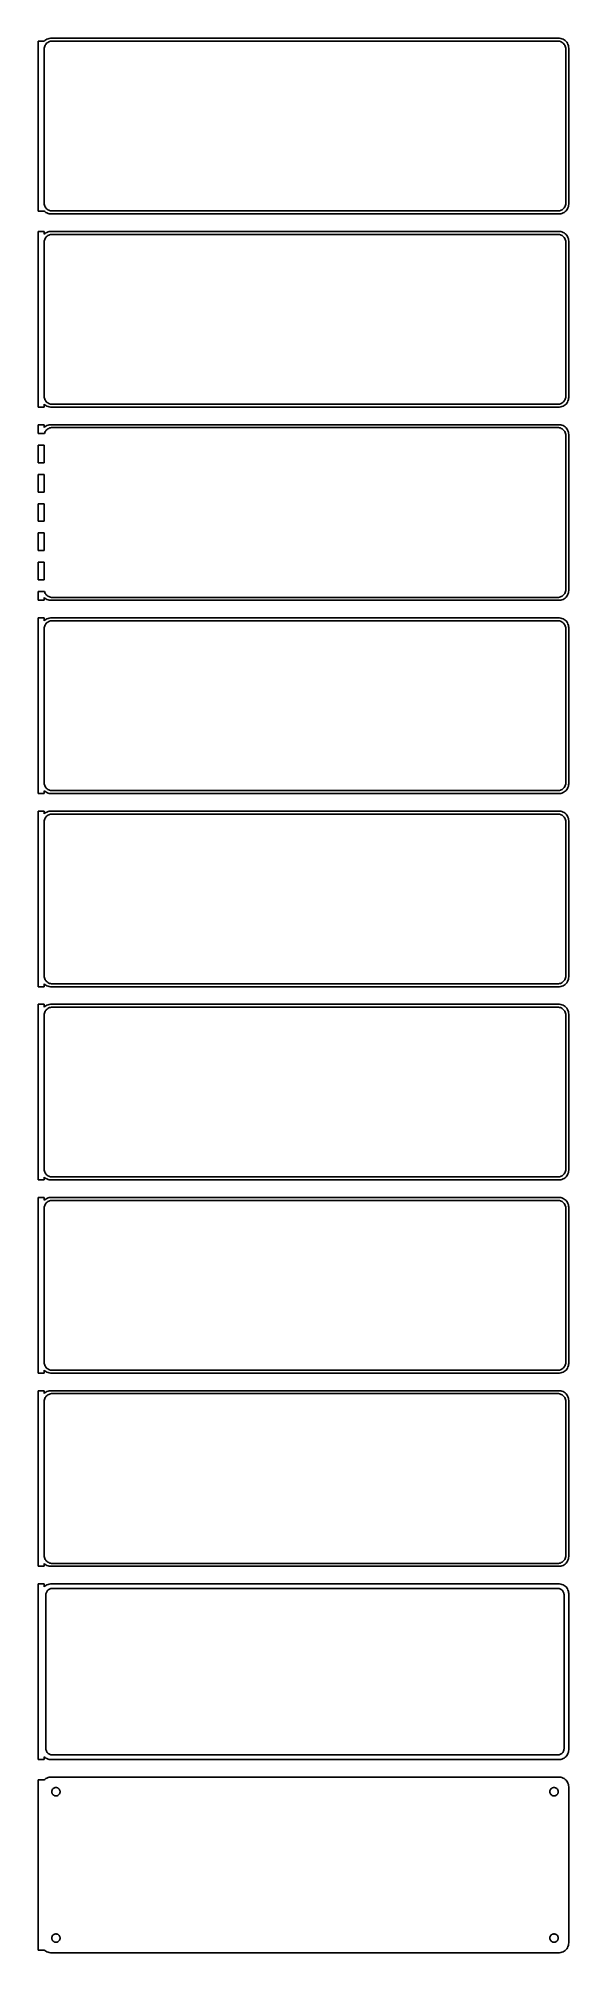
# Model space of a CAD drawing. Header units: metres. Extents: x -136 to 135, y 945 to 1926.
import ezdxf

# ---------------------------------------------------------------- set-up
doc = ezdxf.new("R2010")
doc.units = ezdxf.units.M

msp = doc.modelspace()

# ---------------------------------------------------------------- linework, layer by layer
for p, q in [((-133.5, 1924.56), (-136.5, 1924.56)), ((-136.5, 1924.56), (-136.5, 1837.44)), ((-133.187, 1924.85), (-133.5, 1924.56)), ((-132.679, 1925.22), (-133.187, 1924.85)), ((-133.005, 1922.43), (-132.736, 1922.85)), ((-132.736, 1922.85), (-132.416, 1923.24)), ((-132.129, 1925.52), (-132.679, 1925.22)), ((-132.416, 1923.24), (-132.05, 1923.58)), ((-131.545, 1925.76), (-132.129, 1925.52)), ((-132.05, 1923.58), (-131.643, 1923.88)), ((-131.643, 1923.88), (-131.203, 1924.12)), ((-130.937, 1925.91), (-131.545, 1925.76)), ((-131.203, 1924.12), (-130.736, 1924.3)), ((-130.314, 1925.99), (-130.937, 1925.91)), ((-130.736, 1924.3), (-130.25, 1924.43)), ((130.314, 1925.99), (-130.314, 1925.99)), ((-130.25, 1924.43), (-129.751, 1924.49)), ((-129.751, 1924.49), (129.751, 1924.49)), ((129.751, 1924.49), (130.25, 1924.43)), ((130.25, 1924.43), (130.736, 1924.3)), ((130.937, 1925.91), (130.314, 1925.99)), ((130.736, 1924.3), (131.203, 1924.12)), ((131.545, 1925.76), (130.937, 1925.91)), ((131.203, 1924.12), (131.643, 1923.88)), ((132.129, 1925.52), (131.545, 1925.76)), ((131.643, 1923.88), (132.05, 1923.58)), ((132.05, 1923.58), (132.416, 1923.24)), ((132.679, 1925.22), (132.129, 1925.52)), ((132.416, 1923.24), (132.736, 1922.85)), ((133.187, 1924.85), (132.679, 1925.22)), ((132.736, 1922.85), (133.005, 1922.43)), ((133.645, 1924.42), (133.187, 1924.85)), ((134.045, 1923.94), (133.645, 1924.42)), ((134.382, 1923.41), (134.045, 1923.94)), ((134.649, 1922.84), (134.382, 1923.41)), ((134.843, 1922.24), (134.649, 1922.84)), ((-133.5, 1920.5), (-133.468, 1921)), ((-133.5, 1841.5), (-133.5, 1920.5)), ((-133.468, 1921), (-133.374, 1921.49)), ((-133.374, 1921.49), (-133.219, 1921.97)), ((-133.219, 1921.97), (-133.005, 1922.43)), ((133.005, 1922.43), (133.219, 1921.97)), ((133.219, 1921.97), (133.374, 1921.49)), ((133.374, 1921.49), (133.468, 1921)), ((133.468, 1921), (133.5, 1920.5)), ((133.5, 1920.5), (133.5, 1841.5)), ((134.961, 1921.63), (134.843, 1922.24)), ((135, 1921), (134.961, 1921.63)), ((135, 1841), (135, 1921)), ((-136.5, 1837.44), (-133.5, 1837.44)), ((-133.468, 1841), (-133.5, 1841.5)), ((-133.5, 1837.44), (-133.187, 1837.15)), ((-133.374, 1840.51), (-133.468, 1841)), ((-133.219, 1840.03), (-133.374, 1840.51)), ((-133.005, 1839.57), (-133.219, 1840.03)), ((-133.187, 1837.15), (-132.679, 1836.78)), ((-132.736, 1839.15), (-133.005, 1839.57)), ((-132.416, 1838.76), (-132.736, 1839.15)), ((-132.679, 1836.78), (-132.129, 1836.48)), ((-132.05, 1838.42), (-132.416, 1838.76)), ((-132.129, 1836.48), (-131.545, 1836.24)), ((-131.643, 1838.12), (-132.05, 1838.42)), ((-131.203, 1837.88), (-131.643, 1838.12)), ((-131.545, 1836.24), (-130.937, 1836.09)), ((-130.736, 1837.7), (-131.203, 1837.88)), ((-130.937, 1836.09), (-130.314, 1836.01)), ((-130.25, 1837.57), (-130.736, 1837.7)), ((-130.314, 1836.01), (130.314, 1836.01)), ((-129.751, 1837.51), (-130.25, 1837.57)), ((129.751, 1837.51), (-129.751, 1837.51)), ((130.25, 1837.57), (129.751, 1837.51)), ((130.736, 1837.7), (130.25, 1837.57)), ((130.314, 1836.01), (130.937, 1836.09)), ((131.203, 1837.88), (130.736, 1837.7)), ((130.937, 1836.09), (131.545, 1836.24)), ((131.643, 1838.12), (131.203, 1837.88)), ((131.545, 1836.24), (132.129, 1836.48)), ((132.05, 1838.42), (131.643, 1838.12)), ((132.416, 1838.76), (132.05, 1838.42)), ((132.129, 1836.48), (132.679, 1836.78)), ((132.736, 1839.15), (132.416, 1838.76)), ((132.679, 1836.78), (133.187, 1837.15)), ((133.005, 1839.57), (132.736, 1839.15)), ((133.219, 1840.03), (133.005, 1839.57)), ((133.187, 1837.15), (133.645, 1837.58)), ((133.374, 1840.51), (133.219, 1840.03)), ((133.468, 1841), (133.374, 1840.51)), ((133.5, 1841.5), (133.468, 1841)), ((133.645, 1837.58), (134.045, 1838.06)), ((134.045, 1838.06), (134.382, 1838.59)), ((134.382, 1838.59), (134.649, 1839.16)), ((134.649, 1839.16), (134.843, 1839.76)), ((134.843, 1839.76), (134.961, 1840.37)), ((134.961, 1840.37), (135, 1841)), ((-133.5, 1826.97), (-136.5, 1826.97)), ((-136.5, 1826.97), (-136.5, 1737.03)), ((-133.5, 1825.56), (-133.5, 1826.97)), ((-133.187, 1825.85), (-133.5, 1825.56)), ((-132.679, 1826.22), (-133.187, 1825.85)), ((-132.129, 1826.52), (-132.679, 1826.22)), ((-131.545, 1826.76), (-132.129, 1826.52)), ((-132.05, 1824.58), (-131.643, 1824.88)), ((-131.643, 1824.88), (-131.203, 1825.12)), ((-130.937, 1826.91), (-131.545, 1826.76)), ((-131.203, 1825.12), (-130.736, 1825.3)), ((-130.314, 1826.99), (-130.937, 1826.91)), ((-130.736, 1825.3), (-130.25, 1825.43)), ((130.314, 1826.99), (-130.314, 1826.99)), ((-130.25, 1825.43), (-129.751, 1825.49)), ((-129.751, 1825.49), (129.751, 1825.49)), ((129.751, 1825.49), (130.25, 1825.43)), ((130.25, 1825.43), (130.736, 1825.3)), ((130.937, 1826.91), (130.314, 1826.99)), ((130.736, 1825.3), (131.203, 1825.12)), ((131.545, 1826.76), (130.937, 1826.91)), ((131.203, 1825.12), (131.643, 1824.88)), ((132.129, 1826.52), (131.545, 1826.76)), ((131.643, 1824.88), (132.05, 1824.58)), ((132.679, 1826.22), (132.129, 1826.52)), ((133.187, 1825.85), (132.679, 1826.22)), ((133.645, 1825.42), (133.187, 1825.85)), ((134.045, 1824.94), (133.645, 1825.42)), ((134.382, 1824.41), (134.045, 1824.94)), ((-133.5, 1821.5), (-133.468, 1822)), ((-133.5, 1742.5), (-133.5, 1821.5)), ((-133.468, 1822), (-133.374, 1822.49)), ((-133.374, 1822.49), (-133.219, 1822.97)), ((-133.219, 1822.97), (-133.005, 1823.43)), ((-133.005, 1823.43), (-132.736, 1823.85)), ((-132.736, 1823.85), (-132.416, 1824.24)), ((-132.416, 1824.24), (-132.05, 1824.58)), ((132.05, 1824.58), (132.416, 1824.24)), ((132.416, 1824.24), (132.736, 1823.85)), ((132.736, 1823.85), (133.005, 1823.43)), ((133.005, 1823.43), (133.219, 1822.97)), ((133.219, 1822.97), (133.374, 1822.49)), ((133.374, 1822.49), (133.468, 1822)), ((133.468, 1822), (133.5, 1821.5)), ((133.5, 1821.5), (133.5, 1742.5)), ((134.649, 1823.84), (134.382, 1824.41)), ((134.843, 1823.24), (134.649, 1823.84)), ((134.961, 1822.63), (134.843, 1823.24)), ((135, 1822), (134.961, 1822.63)), ((135, 1742), (135, 1822)), ((-136.5, 1737.03), (-133.5, 1737.03)), ((-133.468, 1742), (-133.5, 1742.5)), ((-133.5, 1737.03), (-133.5, 1738.44)), ((-133.5, 1738.44), (-133.187, 1738.15)), ((-133.374, 1741.51), (-133.468, 1742)), ((-133.219, 1741.03), (-133.374, 1741.51)), ((-133.005, 1740.57), (-133.219, 1741.03)), ((-133.187, 1738.15), (-132.679, 1737.78)), ((-132.736, 1740.15), (-133.005, 1740.57)), ((-132.416, 1739.76), (-132.736, 1740.15)), ((-132.679, 1737.78), (-132.129, 1737.48)), ((-132.05, 1739.42), (-132.416, 1739.76)), ((-132.129, 1737.48), (-131.545, 1737.24)), ((-131.643, 1739.12), (-132.05, 1739.42)), ((-131.203, 1738.88), (-131.643, 1739.12)), ((-131.545, 1737.24), (-130.937, 1737.09)), ((-130.736, 1738.7), (-131.203, 1738.88)), ((-130.937, 1737.09), (-130.314, 1737.01)), ((-130.25, 1738.57), (-130.736, 1738.7)), ((-130.314, 1737.01), (130.314, 1737.01)), ((-129.751, 1738.51), (-130.25, 1738.57)), ((129.751, 1738.51), (-129.751, 1738.51)), ((130.25, 1738.57), (129.751, 1738.51)), ((130.736, 1738.7), (130.25, 1738.57)), ((130.314, 1737.01), (130.937, 1737.09)), ((131.203, 1738.88), (130.736, 1738.7)), ((130.937, 1737.09), (131.545, 1737.24)), ((131.643, 1739.12), (131.203, 1738.88)), ((131.545, 1737.24), (132.129, 1737.48)), ((132.05, 1739.42), (131.643, 1739.12)), ((132.416, 1739.76), (132.05, 1739.42)), ((132.129, 1737.48), (132.679, 1737.78)), ((132.736, 1740.15), (132.416, 1739.76)), ((132.679, 1737.78), (133.187, 1738.15)), ((133.005, 1740.57), (132.736, 1740.15)), ((133.219, 1741.03), (133.005, 1740.57)), ((133.187, 1738.15), (133.645, 1738.58)), ((133.374, 1741.51), (133.219, 1741.03)), ((133.468, 1742), (133.374, 1741.51)), ((133.5, 1742.5), (133.468, 1742)), ((133.645, 1738.58), (134.045, 1739.06)), ((134.045, 1739.06), (134.382, 1739.59)), ((134.382, 1739.59), (134.649, 1740.16)), ((134.649, 1740.16), (134.843, 1740.76)), ((134.843, 1740.76), (134.961, 1741.37)), ((134.961, 1741.37), (135, 1742)), ((-133.5, 1727.99), (-136.5, 1727.99)), ((-136.5, 1727.99), (-136.5, 1723.49)), ((-133.5, 1726.56), (-133.5, 1727.99)), ((-133.187, 1726.85), (-133.5, 1726.56)), ((-132.679, 1727.22), (-133.187, 1726.85)), ((-132.129, 1727.52), (-132.679, 1727.22)), ((-131.545, 1727.76), (-132.129, 1727.52)), ((-130.937, 1727.91), (-131.545, 1727.76)), ((-130.314, 1727.99), (-130.937, 1727.91)), ((130.314, 1727.99), (-130.314, 1727.99)), ((130.937, 1727.91), (130.314, 1727.99)), ((131.545, 1727.76), (130.937, 1727.91)), ((132.129, 1727.52), (131.545, 1727.76)), ((132.679, 1727.22), (132.129, 1727.52)), ((133.187, 1726.85), (132.679, 1727.22)), ((133.645, 1726.42), (133.187, 1726.85)), ((-136.5, 1723.49), (-133.374, 1723.49)), ((-133.5, 1717.51), (-136.5, 1717.51)), ((-136.5, 1717.51), (-136.5, 1708.49)), ((-133.5, 1708.49), (-133.5, 1717.51)), ((-133.374, 1723.49), (-133.219, 1723.97)), ((-133.374, 1723.49), (-133.374, 1723.49)), ((-133.219, 1723.97), (-133.005, 1724.43)), ((-133.005, 1724.43), (-132.736, 1724.85)), ((-132.736, 1724.85), (-132.416, 1725.24)), ((-132.416, 1725.24), (-132.05, 1725.58)), ((-132.05, 1725.58), (-131.643, 1725.88)), ((-131.643, 1725.88), (-131.203, 1726.12)), ((-131.203, 1726.12), (-130.736, 1726.3)), ((-130.736, 1726.3), (-130.25, 1726.43)), ((-130.25, 1726.43), (-129.751, 1726.49)), ((-129.751, 1726.49), (129.751, 1726.49)), ((129.751, 1726.49), (130.25, 1726.43)), ((130.25, 1726.43), (130.736, 1726.3)), ((130.736, 1726.3), (131.203, 1726.12)), ((131.203, 1726.12), (131.643, 1725.88)), ((131.643, 1725.88), (132.05, 1725.58)), ((132.05, 1725.58), (132.416, 1725.24)), ((132.416, 1725.24), (132.736, 1724.85)), ((132.736, 1724.85), (133.005, 1724.43)), ((133.005, 1724.43), (133.219, 1723.97)), ((133.219, 1723.97), (133.374, 1723.49)), ((133.374, 1723.49), (133.468, 1723)), ((133.468, 1723), (133.5, 1722.5)), ((133.5, 1722.5), (133.5, 1643.5)), ((134.045, 1725.94), (133.645, 1726.42)), ((134.382, 1725.41), (134.045, 1725.94)), ((134.649, 1724.84), (134.382, 1725.41)), ((134.843, 1724.24), (134.649, 1724.84)), ((134.961, 1723.63), (134.843, 1724.24)), ((135, 1723), (134.961, 1723.63)), ((135, 1643), (135, 1723)), ((-136.5, 1708.49), (-133.5, 1708.49)), ((-133.5, 1702.51), (-136.5, 1702.51)), ((-136.5, 1702.51), (-136.5, 1693.49)), ((-133.5, 1693.49), (-133.5, 1702.51)), ((-136.5, 1693.49), (-133.5, 1693.49)), ((-133.5, 1687.51), (-136.5, 1687.51)), ((-136.5, 1687.51), (-136.5, 1678.49)), ((-133.5, 1678.49), (-133.5, 1687.51)), ((-136.5, 1678.49), (-133.5, 1678.49)), ((-133.5, 1672.51), (-136.5, 1672.51)), ((-136.5, 1672.51), (-136.5, 1663.49)), ((-133.5, 1663.49), (-133.5, 1672.51)), ((-136.5, 1663.49), (-133.5, 1663.49)), ((-133.5, 1657.51), (-136.5, 1657.51)), ((-136.5, 1657.51), (-136.5, 1648.49)), ((-136.5, 1648.49), (-133.5, 1648.49)), ((-133.5, 1648.49), (-133.5, 1657.51)), ((-133.374, 1642.51), (-136.5, 1642.51)), ((-136.5, 1642.51), (-136.5, 1638.01)), ((-133.5, 1639.44), (-133.187, 1639.15)), ((-133.5, 1638.01), (-133.5, 1639.44)), ((-133.219, 1642.03), (-133.374, 1642.51)), ((-133.374, 1642.51), (-133.374, 1642.51)), ((-133.005, 1641.57), (-133.219, 1642.03)), ((-133.187, 1639.15), (-132.679, 1638.78)), ((-132.736, 1641.15), (-133.005, 1641.57)), ((-132.416, 1640.76), (-132.736, 1641.15)), ((-132.679, 1638.78), (-132.129, 1638.48)), ((-132.05, 1640.42), (-132.416, 1640.76)), ((-132.129, 1638.48), (-131.545, 1638.24)), ((-131.643, 1640.12), (-132.05, 1640.42)), ((-131.203, 1639.88), (-131.643, 1640.12)), ((-131.545, 1638.24), (-130.937, 1638.09)), ((-130.736, 1639.7), (-131.203, 1639.88)), ((-130.25, 1639.57), (-130.736, 1639.7)), ((-129.751, 1639.51), (-130.25, 1639.57)), ((129.751, 1639.51), (-129.751, 1639.51)), ((130.25, 1639.57), (129.751, 1639.51)), ((130.736, 1639.7), (130.25, 1639.57)), ((131.203, 1639.88), (130.736, 1639.7)), ((130.937, 1638.09), (131.545, 1638.24)), ((131.643, 1640.12), (131.203, 1639.88)), ((131.545, 1638.24), (132.129, 1638.48)), ((132.05, 1640.42), (131.643, 1640.12)), ((132.416, 1640.76), (132.05, 1640.42)), ((132.129, 1638.48), (132.679, 1638.78)), ((132.736, 1641.15), (132.416, 1640.76)), ((132.679, 1638.78), (133.187, 1639.15)), ((133.005, 1641.57), (132.736, 1641.15)), ((133.219, 1642.03), (133.005, 1641.57)), ((133.187, 1639.15), (133.645, 1639.58)), ((133.374, 1642.51), (133.219, 1642.03)), ((133.468, 1643), (133.374, 1642.51)), ((133.5, 1643.5), (133.468, 1643)), ((133.645, 1639.58), (134.045, 1640.06)), ((134.045, 1640.06), (134.382, 1640.59)), ((134.382, 1640.59), (134.649, 1641.16)), ((134.649, 1641.16), (134.843, 1641.76)), ((134.843, 1641.76), (134.961, 1642.37)), ((134.961, 1642.37), (135, 1643)), ((-136.5, 1638.01), (-133.5, 1638.01)), ((-133.5, 1628.99), (-136.5, 1628.99)), ((-136.5, 1628.99), (-136.5, 1539.01)), ((-133.5, 1627.56), (-133.5, 1628.99)), ((-132.129, 1628.52), (-132.679, 1628.22)), ((-131.545, 1628.76), (-132.129, 1628.52)), ((-130.937, 1628.91), (-131.545, 1628.76)), ((-130.937, 1638.09), (-130.314, 1638.01)), ((-130.314, 1628.99), (-130.937, 1628.91)), ((-130.314, 1638.01), (130.314, 1638.01)), ((130.314, 1628.99), (-130.314, 1628.99)), ((130.314, 1638.01), (130.937, 1638.09)), ((130.937, 1628.91), (130.314, 1628.99)), ((131.545, 1628.76), (130.937, 1628.91)), ((132.129, 1628.52), (131.545, 1628.76)), ((132.679, 1628.22), (132.129, 1628.52)), ((-133.187, 1627.85), (-133.5, 1627.56)), ((-133.5, 1623.5), (-133.468, 1624)), ((-133.5, 1544.5), (-133.5, 1623.5)), ((-133.468, 1624), (-133.374, 1624.49)), ((-133.374, 1624.49), (-133.219, 1624.97)), ((-133.219, 1624.97), (-133.005, 1625.43)), ((-132.679, 1628.22), (-133.187, 1627.85)), ((-133.005, 1625.43), (-132.736, 1625.85)), ((-132.736, 1625.85), (-132.416, 1626.24)), ((-132.416, 1626.24), (-132.05, 1626.58)), ((-132.05, 1626.58), (-131.643, 1626.88)), ((-131.643, 1626.88), (-131.203, 1627.12)), ((-131.203, 1627.12), (-130.736, 1627.3)), ((-130.736, 1627.3), (-130.25, 1627.43)), ((-130.25, 1627.43), (-129.751, 1627.49)), ((-129.751, 1627.49), (129.751, 1627.49)), ((129.751, 1627.49), (130.25, 1627.43)), ((130.25, 1627.43), (130.736, 1627.3)), ((130.736, 1627.3), (131.203, 1627.12)), ((131.203, 1627.12), (131.643, 1626.88)), ((131.643, 1626.88), (132.05, 1626.58)), ((132.05, 1626.58), (132.416, 1626.24)), ((132.416, 1626.24), (132.736, 1625.85)), ((133.187, 1627.85), (132.679, 1628.22)), ((132.736, 1625.85), (133.005, 1625.43)), ((133.005, 1625.43), (133.219, 1624.97)), ((133.645, 1627.42), (133.187, 1627.85)), ((133.219, 1624.97), (133.374, 1624.49)), ((133.374, 1624.49), (133.468, 1624)), ((133.468, 1624), (133.5, 1623.5)), ((133.5, 1623.5), (133.5, 1544.5)), ((134.045, 1626.94), (133.645, 1627.42)), ((134.382, 1626.41), (134.045, 1626.94)), ((134.649, 1625.84), (134.382, 1626.41)), ((134.843, 1625.24), (134.649, 1625.84)), ((134.961, 1624.63), (134.843, 1625.24)), ((135, 1624), (134.961, 1624.63)), ((135, 1544), (135, 1624)), ((-133.468, 1544), (-133.5, 1544.5)), ((-133.5, 1540.44), (-133.187, 1540.15)), ((-133.5, 1539.01), (-133.5, 1540.44)), ((-133.374, 1543.51), (-133.468, 1544)), ((-133.219, 1543.03), (-133.374, 1543.51)), ((-133.005, 1542.57), (-133.219, 1543.03)), ((-133.187, 1540.15), (-132.679, 1539.78)), ((-132.736, 1542.15), (-133.005, 1542.57)), ((-132.416, 1541.76), (-132.736, 1542.15)), ((-132.05, 1541.42), (-132.416, 1541.76)), ((-131.643, 1541.12), (-132.05, 1541.42)), ((-131.203, 1540.88), (-131.643, 1541.12)), ((-130.736, 1540.7), (-131.203, 1540.88)), ((-130.25, 1540.57), (-130.736, 1540.7)), ((-129.751, 1540.51), (-130.25, 1540.57)), ((129.751, 1540.51), (-129.751, 1540.51)), ((130.25, 1540.57), (129.751, 1540.51)), ((130.736, 1540.7), (130.25, 1540.57)), ((131.203, 1540.88), (130.736, 1540.7)), ((131.643, 1541.12), (131.203, 1540.88)), ((132.05, 1541.42), (131.643, 1541.12)), ((132.416, 1541.76), (132.05, 1541.42)), ((132.736, 1542.15), (132.416, 1541.76)), ((132.679, 1539.78), (133.187, 1540.15)), ((133.005, 1542.57), (132.736, 1542.15)), ((133.219, 1543.03), (133.005, 1542.57)), ((133.187, 1540.15), (133.645, 1540.58)), ((133.374, 1543.51), (133.219, 1543.03)), ((133.468, 1544), (133.374, 1543.51)), ((133.5, 1544.5), (133.468, 1544)), ((133.645, 1540.58), (134.045, 1541.06)), ((134.045, 1541.06), (134.382, 1541.59)), ((134.382, 1541.59), (134.649, 1542.16)), ((134.649, 1542.16), (134.843, 1542.76)), ((134.843, 1542.76), (134.961, 1543.37)), ((134.961, 1543.37), (135, 1544)), ((-136.5, 1539.01), (-133.5, 1539.01)), ((-132.679, 1539.78), (-132.129, 1539.48)), ((-132.129, 1539.48), (-131.545, 1539.24)), ((-131.545, 1539.24), (-130.937, 1539.09)), ((-130.937, 1539.09), (-130.314, 1539.01)), ((-130.314, 1539.01), (130.314, 1539.01)), ((130.314, 1539.01), (130.937, 1539.09)), ((130.937, 1539.09), (131.545, 1539.24)), ((131.545, 1539.24), (132.129, 1539.48)), ((132.129, 1539.48), (132.679, 1539.78)), ((-133.5, 1529.99), (-136.5, 1529.99)), ((-136.5, 1529.99), (-136.5, 1440.01)), ((-133.5, 1528.56), (-133.5, 1529.99)), ((-133.187, 1528.85), (-133.5, 1528.56)), ((-133.5, 1524.5), (-133.468, 1525)), ((-133.5, 1445.5), (-133.5, 1524.5)), ((-133.468, 1525), (-133.374, 1525.49)), ((-133.374, 1525.49), (-133.219, 1525.97)), ((-133.219, 1525.97), (-133.005, 1526.43)), ((-132.679, 1529.22), (-133.187, 1528.85)), ((-133.005, 1526.43), (-132.736, 1526.85)), ((-132.736, 1526.85), (-132.416, 1527.24)), ((-132.129, 1529.52), (-132.679, 1529.22)), ((-132.416, 1527.24), (-132.05, 1527.58)), ((-131.545, 1529.76), (-132.129, 1529.52)), ((-132.05, 1527.58), (-131.643, 1527.88)), ((-131.643, 1527.88), (-131.203, 1528.12)), ((-130.937, 1529.91), (-131.545, 1529.76)), ((-131.203, 1528.12), (-130.736, 1528.3)), ((-130.314, 1529.99), (-130.937, 1529.91)), ((-130.736, 1528.3), (-130.25, 1528.43)), ((130.314, 1529.99), (-130.314, 1529.99)), ((-130.25, 1528.43), (-129.751, 1528.49)), ((-129.751, 1528.49), (129.751, 1528.49)), ((129.751, 1528.49), (130.25, 1528.43)), ((130.25, 1528.43), (130.736, 1528.3)), ((130.937, 1529.91), (130.314, 1529.99)), ((130.736, 1528.3), (131.203, 1528.12)), ((131.545, 1529.76), (130.937, 1529.91)), ((131.203, 1528.12), (131.643, 1527.88)), ((132.129, 1529.52), (131.545, 1529.76)), ((131.643, 1527.88), (132.05, 1527.58)), ((132.05, 1527.58), (132.416, 1527.24)), ((132.679, 1529.22), (132.129, 1529.52)), ((132.416, 1527.24), (132.736, 1526.85)), ((133.187, 1528.85), (132.679, 1529.22)), ((132.736, 1526.85), (133.005, 1526.43)), ((133.005, 1526.43), (133.219, 1525.97)), ((133.645, 1528.42), (133.187, 1528.85)), ((133.219, 1525.97), (133.374, 1525.49)), ((133.374, 1525.49), (133.468, 1525)), ((133.468, 1525), (133.5, 1524.5)), ((133.5, 1524.5), (133.5, 1445.5)), ((134.045, 1527.94), (133.645, 1528.42)), ((134.382, 1527.41), (134.045, 1527.94)), ((134.649, 1526.84), (134.382, 1527.41)), ((134.843, 1526.24), (134.649, 1526.84)), ((134.961, 1525.63), (134.843, 1526.24)), ((135, 1525), (134.961, 1525.63)), ((135, 1445), (135, 1525)), ((-133.468, 1445), (-133.5, 1445.5)), ((-133.374, 1444.51), (-133.468, 1445)), ((-133.219, 1444.03), (-133.374, 1444.51)), ((-133.005, 1443.57), (-133.219, 1444.03)), ((-132.736, 1443.15), (-133.005, 1443.57)), ((-132.416, 1442.76), (-132.736, 1443.15)), ((-132.05, 1442.42), (-132.416, 1442.76)), ((-131.643, 1442.12), (-132.05, 1442.42)), ((-131.203, 1441.88), (-131.643, 1442.12)), ((131.643, 1442.12), (131.203, 1441.88)), ((132.05, 1442.42), (131.643, 1442.12)), ((132.416, 1442.76), (132.05, 1442.42)), ((132.736, 1443.15), (132.416, 1442.76)), ((133.005, 1443.57), (132.736, 1443.15)), ((133.219, 1444.03), (133.005, 1443.57)), ((133.374, 1444.51), (133.219, 1444.03)), ((133.468, 1445), (133.374, 1444.51)), ((133.5, 1445.5), (133.468, 1445)), ((133.645, 1441.58), (134.045, 1442.06)), ((134.045, 1442.06), (134.382, 1442.59)), ((134.382, 1442.59), (134.649, 1443.16)), ((134.649, 1443.16), (134.843, 1443.76)), ((134.843, 1443.76), (134.961, 1444.37)), ((134.961, 1444.37), (135, 1445)), ((-136.5, 1440.01), (-133.5, 1440.01)), ((-133.5, 1441.44), (-133.187, 1441.15)), ((-133.5, 1440.01), (-133.5, 1441.44)), ((-133.187, 1441.15), (-132.679, 1440.78)), ((-132.679, 1440.78), (-132.129, 1440.48)), ((-132.129, 1440.48), (-131.545, 1440.24)), ((-131.545, 1440.24), (-130.937, 1440.09)), ((-130.736, 1441.7), (-131.203, 1441.88)), ((-130.937, 1440.09), (-130.314, 1440.01)), ((-130.25, 1441.57), (-130.736, 1441.7)), ((-130.314, 1440.01), (130.314, 1440.01)), ((-129.751, 1441.51), (-130.25, 1441.57)), ((129.751, 1441.51), (-129.751, 1441.51)), ((130.25, 1441.57), (129.751, 1441.51)), ((130.736, 1441.7), (130.25, 1441.57)), ((130.314, 1440.01), (130.937, 1440.09)), ((131.203, 1441.88), (130.736, 1441.7)), ((130.937, 1440.09), (131.545, 1440.24)), ((131.545, 1440.24), (132.129, 1440.48)), ((132.129, 1440.48), (132.679, 1440.78)), ((132.679, 1440.78), (133.187, 1441.15)), ((133.187, 1441.15), (133.645, 1441.58)), ((-133.5, 1430.99), (-136.5, 1430.99)), ((-136.5, 1430.99), (-136.5, 1341.01)), ((-133.5, 1429.56), (-133.5, 1430.99)), ((-133.187, 1429.85), (-133.5, 1429.56)), ((-133.5, 1425.5), (-133.468, 1426)), ((-133.5, 1346.5), (-133.5, 1425.5)), ((-133.468, 1426), (-133.374, 1426.49)), ((-133.374, 1426.49), (-133.219, 1426.97)), ((-133.219, 1426.97), (-133.005, 1427.43)), ((-132.679, 1430.22), (-133.187, 1429.85)), ((-133.005, 1427.43), (-132.736, 1427.85)), ((-132.736, 1427.85), (-132.416, 1428.24)), ((-132.129, 1430.52), (-132.679, 1430.22)), ((-132.416, 1428.24), (-132.05, 1428.58)), ((-131.545, 1430.76), (-132.129, 1430.52)), ((-132.05, 1428.58), (-131.643, 1428.88)), ((-131.643, 1428.88), (-131.203, 1429.12)), ((-130.937, 1430.91), (-131.545, 1430.76)), ((-131.203, 1429.12), (-130.736, 1429.3)), ((-130.314, 1430.99), (-130.937, 1430.91)), ((-130.736, 1429.3), (-130.25, 1429.43)), ((130.314, 1430.99), (-130.314, 1430.99)), ((-130.25, 1429.43), (-129.751, 1429.49)), ((-129.751, 1429.49), (129.751, 1429.49)), ((129.751, 1429.49), (130.25, 1429.43)), ((130.25, 1429.43), (130.736, 1429.3)), ((130.937, 1430.91), (130.314, 1430.99)), ((130.736, 1429.3), (131.203, 1429.12)), ((131.545, 1430.76), (130.937, 1430.91)), ((131.203, 1429.12), (131.643, 1428.88)), ((132.129, 1430.52), (131.545, 1430.76)), ((131.643, 1428.88), (132.05, 1428.58)), ((132.05, 1428.58), (132.416, 1428.24)), ((132.679, 1430.22), (132.129, 1430.52)), ((132.416, 1428.24), (132.736, 1427.85)), ((133.187, 1429.85), (132.679, 1430.22)), ((132.736, 1427.85), (133.005, 1427.43)), ((133.005, 1427.43), (133.219, 1426.97)), ((133.645, 1429.42), (133.187, 1429.85)), ((133.219, 1426.97), (133.374, 1426.49)), ((133.374, 1426.49), (133.468, 1426)), ((133.468, 1426), (133.5, 1425.5)), ((133.5, 1425.5), (133.5, 1346.5)), ((134.045, 1428.94), (133.645, 1429.42)), ((134.382, 1428.41), (134.045, 1428.94)), ((134.649, 1427.84), (134.382, 1428.41)), ((134.843, 1427.24), (134.649, 1427.84)), ((134.961, 1426.63), (134.843, 1427.24)), ((135, 1426), (134.961, 1426.63)), ((135, 1346), (135, 1426)), ((-133.468, 1346), (-133.5, 1346.5)), ((-133.374, 1345.51), (-133.468, 1346)), ((-133.219, 1345.03), (-133.374, 1345.51)), ((-133.005, 1344.57), (-133.219, 1345.03)), ((-132.736, 1344.15), (-133.005, 1344.57)), ((-132.416, 1343.76), (-132.736, 1344.15)), ((132.736, 1344.15), (132.416, 1343.76)), ((133.005, 1344.57), (132.736, 1344.15)), ((133.219, 1345.03), (133.005, 1344.57)), ((133.374, 1345.51), (133.219, 1345.03)), ((133.468, 1346), (133.374, 1345.51)), ((133.5, 1346.5), (133.468, 1346)), ((134.382, 1343.59), (134.649, 1344.16)), ((134.649, 1344.16), (134.843, 1344.76)), ((134.843, 1344.76), (134.961, 1345.37)), ((134.961, 1345.37), (135, 1346)), ((-136.5, 1341.01), (-133.5, 1341.01)), ((-133.5, 1342.44), (-133.187, 1342.15)), ((-133.5, 1341.01), (-133.5, 1342.44)), ((-133.187, 1342.15), (-132.679, 1341.78)), ((-132.679, 1341.78), (-132.129, 1341.48)), ((-132.05, 1343.42), (-132.416, 1343.76)), ((-132.129, 1341.48), (-131.545, 1341.24)), ((-131.643, 1343.12), (-132.05, 1343.42)), ((-131.203, 1342.88), (-131.643, 1343.12)), ((-131.545, 1341.24), (-130.937, 1341.09)), ((-130.736, 1342.7), (-131.203, 1342.88)), ((-130.937, 1341.09), (-130.314, 1341.01)), ((-130.25, 1342.57), (-130.736, 1342.7)), ((-130.314, 1341.01), (130.314, 1341.01)), ((-129.751, 1342.51), (-130.25, 1342.57)), ((129.751, 1342.51), (-129.751, 1342.51)), ((130.25, 1342.57), (129.751, 1342.51)), ((130.736, 1342.7), (130.25, 1342.57)), ((130.314, 1341.01), (130.937, 1341.09)), ((131.203, 1342.88), (130.736, 1342.7)), ((130.937, 1341.09), (131.545, 1341.24)), ((131.643, 1343.12), (131.203, 1342.88)), ((131.545, 1341.24), (132.129, 1341.48)), ((132.05, 1343.42), (131.643, 1343.12)), ((132.416, 1343.76), (132.05, 1343.42)), ((132.129, 1341.48), (132.679, 1341.78)), ((132.679, 1341.78), (133.187, 1342.15)), ((133.187, 1342.15), (133.645, 1342.58)), ((133.645, 1342.58), (134.045, 1343.06)), ((134.045, 1343.06), (134.382, 1343.59)), ((-133.5, 1331.99), (-136.5, 1331.99)), ((-136.5, 1331.99), (-136.5, 1242.01)), ((-133.5, 1330.56), (-133.5, 1331.99)), ((-133.187, 1330.85), (-133.5, 1330.56)), ((-133.5, 1326.5), (-133.468, 1327)), ((-133.5, 1247.5), (-133.5, 1326.5)), ((-133.468, 1327), (-133.374, 1327.49)), ((-133.374, 1327.49), (-133.219, 1327.97)), ((-133.219, 1327.97), (-133.005, 1328.43)), ((-132.679, 1331.22), (-133.187, 1330.85)), ((-133.005, 1328.43), (-132.736, 1328.85)), ((-132.736, 1328.85), (-132.416, 1329.24)), ((-132.129, 1331.52), (-132.679, 1331.22)), ((-132.416, 1329.24), (-132.05, 1329.58)), ((-131.545, 1331.76), (-132.129, 1331.52)), ((-132.05, 1329.58), (-131.643, 1329.88)), ((-131.643, 1329.88), (-131.203, 1330.12)), ((-130.937, 1331.91), (-131.545, 1331.76)), ((-131.203, 1330.12), (-130.736, 1330.3)), ((-130.314, 1331.99), (-130.937, 1331.91)), ((-130.736, 1330.3), (-130.25, 1330.43)), ((130.314, 1331.99), (-130.314, 1331.99)), ((-130.25, 1330.43), (-129.751, 1330.49)), ((-129.751, 1330.49), (129.751, 1330.49)), ((129.751, 1330.49), (130.25, 1330.43)), ((130.25, 1330.43), (130.736, 1330.3)), ((130.937, 1331.91), (130.314, 1331.99)), ((130.736, 1330.3), (131.203, 1330.12)), ((131.545, 1331.76), (130.937, 1331.91)), ((131.203, 1330.12), (131.643, 1329.88)), ((132.129, 1331.52), (131.545, 1331.76)), ((131.643, 1329.88), (132.05, 1329.58)), ((132.05, 1329.58), (132.416, 1329.24)), ((132.679, 1331.22), (132.129, 1331.52)), ((132.416, 1329.24), (132.736, 1328.85)), ((133.187, 1330.85), (132.679, 1331.22)), ((132.736, 1328.85), (133.005, 1328.43)), ((133.005, 1328.43), (133.219, 1327.97)), ((133.645, 1330.42), (133.187, 1330.85)), ((133.219, 1327.97), (133.374, 1327.49)), ((133.374, 1327.49), (133.468, 1327)), ((133.468, 1327), (133.5, 1326.5)), ((133.5, 1326.5), (133.5, 1247.5)), ((134.045, 1329.94), (133.645, 1330.42)), ((134.382, 1329.41), (134.045, 1329.94)), ((134.649, 1328.84), (134.382, 1329.41)), ((134.843, 1328.24), (134.649, 1328.84)), ((134.961, 1327.63), (134.843, 1328.24)), ((135, 1327), (134.961, 1327.63)), ((135, 1247), (135, 1327)), ((-133.468, 1247), (-133.5, 1247.5)), ((-133.374, 1246.51), (-133.468, 1247)), ((-133.219, 1246.03), (-133.374, 1246.51)), ((-133.005, 1245.57), (-133.219, 1246.03)), ((133.219, 1246.03), (133.005, 1245.57)), ((133.374, 1246.51), (133.219, 1246.03)), ((133.468, 1247), (133.374, 1246.51)), ((133.5, 1247.5), (133.468, 1247)), ((134.843, 1245.76), (134.961, 1246.37)), ((134.961, 1246.37), (135, 1247)), ((-136.5, 1242.01), (-133.5, 1242.01)), ((-133.5, 1243.44), (-133.187, 1243.15)), ((-133.5, 1242.01), (-133.5, 1243.44)), ((-133.187, 1243.15), (-132.679, 1242.78)), ((-132.736, 1245.15), (-133.005, 1245.57)), ((-132.416, 1244.76), (-132.736, 1245.15)), ((-132.679, 1242.78), (-132.129, 1242.48)), ((-132.05, 1244.42), (-132.416, 1244.76)), ((-132.129, 1242.48), (-131.545, 1242.24)), ((-131.643, 1244.12), (-132.05, 1244.42)), ((-131.203, 1243.88), (-131.643, 1244.12)), ((-131.545, 1242.24), (-130.937, 1242.09)), ((-130.736, 1243.7), (-131.203, 1243.88)), ((-130.937, 1242.09), (-130.314, 1242.01)), ((-130.25, 1243.57), (-130.736, 1243.7)), ((-130.314, 1242.01), (130.314, 1242.01)), ((-129.751, 1243.51), (-130.25, 1243.57)), ((129.751, 1243.51), (-129.751, 1243.51)), ((130.25, 1243.57), (129.751, 1243.51)), ((130.736, 1243.7), (130.25, 1243.57)), ((130.314, 1242.01), (130.937, 1242.09)), ((131.203, 1243.88), (130.736, 1243.7)), ((130.937, 1242.09), (131.545, 1242.24)), ((131.643, 1244.12), (131.203, 1243.88)), ((131.545, 1242.24), (132.129, 1242.48)), ((132.05, 1244.42), (131.643, 1244.12)), ((132.416, 1244.76), (132.05, 1244.42)), ((132.129, 1242.48), (132.679, 1242.78)), ((132.736, 1245.15), (132.416, 1244.76)), ((132.679, 1242.78), (133.187, 1243.15)), ((133.005, 1245.57), (132.736, 1245.15)), ((133.187, 1243.15), (133.645, 1243.58)), ((133.645, 1243.58), (134.045, 1244.06)), ((134.045, 1244.06), (134.382, 1244.59)), ((134.382, 1244.59), (134.649, 1245.16)), ((134.649, 1245.16), (134.843, 1245.76)), ((-133.5, 1232.99), (-136.5, 1232.99)), ((-136.5, 1232.99), (-136.5, 1143.01)), ((-133.5, 1231.56), (-133.5, 1232.99)), ((-133.187, 1231.85), (-133.5, 1231.56)), ((-133.5, 1227.5), (-133.468, 1228)), ((-133.5, 1148.5), (-133.5, 1227.5)), ((-133.468, 1228), (-133.374, 1228.49)), ((-133.374, 1228.49), (-133.219, 1228.97)), ((-133.219, 1228.97), (-133.005, 1229.43)), ((-132.679, 1232.22), (-133.187, 1231.85)), ((-133.005, 1229.43), (-132.736, 1229.85)), ((-132.736, 1229.85), (-132.416, 1230.24)), ((-132.129, 1232.52), (-132.679, 1232.22)), ((-132.416, 1230.24), (-132.05, 1230.58)), ((-131.545, 1232.76), (-132.129, 1232.52)), ((-132.05, 1230.58), (-131.643, 1230.88)), ((-131.643, 1230.88), (-131.203, 1231.12)), ((-130.937, 1232.91), (-131.545, 1232.76)), ((-131.203, 1231.12), (-130.736, 1231.3)), ((-130.314, 1232.99), (-130.937, 1232.91)), ((-130.736, 1231.3), (-130.25, 1231.43)), ((130.314, 1232.99), (-130.314, 1232.99)), ((-130.25, 1231.43), (-129.751, 1231.49)), ((-129.751, 1231.49), (129.751, 1231.49)), ((129.751, 1231.49), (130.25, 1231.43)), ((130.25, 1231.43), (130.736, 1231.3)), ((130.937, 1232.91), (130.314, 1232.99)), ((130.736, 1231.3), (131.203, 1231.12)), ((131.545, 1232.76), (130.937, 1232.91)), ((131.203, 1231.12), (131.643, 1230.88)), ((132.129, 1232.52), (131.545, 1232.76)), ((131.643, 1230.88), (132.05, 1230.58)), ((132.05, 1230.58), (132.416, 1230.24)), ((132.679, 1232.22), (132.129, 1232.52)), ((132.416, 1230.24), (132.736, 1229.85)), ((133.187, 1231.85), (132.679, 1232.22)), ((132.736, 1229.85), (133.005, 1229.43)), ((133.005, 1229.43), (133.219, 1228.97)), ((133.645, 1231.42), (133.187, 1231.85)), ((133.219, 1228.97), (133.374, 1228.49)), ((133.374, 1228.49), (133.468, 1228)), ((133.468, 1228), (133.5, 1227.5)), ((133.5, 1227.5), (133.5, 1148.5)), ((134.045, 1230.94), (133.645, 1231.42)), ((134.382, 1230.41), (134.045, 1230.94)), ((134.649, 1229.84), (134.382, 1230.41)), ((134.843, 1229.24), (134.649, 1229.84)), ((134.961, 1228.63), (134.843, 1229.24)), ((135, 1228), (134.961, 1228.63)), ((135, 1148), (135, 1228)), ((-133.468, 1148), (-133.5, 1148.5)), ((-133.374, 1147.51), (-133.468, 1148)), ((133.468, 1148), (133.374, 1147.51)), ((133.5, 1148.5), (133.468, 1148)), ((134.961, 1147.37), (135, 1148)), ((-136.5, 1143.01), (-133.5, 1143.01)), ((-133.5, 1144.44), (-133.187, 1144.15)), ((-133.5, 1143.01), (-133.5, 1144.44)), ((-133.219, 1147.03), (-133.374, 1147.51)), ((-133.005, 1146.57), (-133.219, 1147.03)), ((-133.187, 1144.15), (-132.679, 1143.78)), ((-132.736, 1146.15), (-133.005, 1146.57)), ((-132.416, 1145.76), (-132.736, 1146.15)), ((-132.679, 1143.78), (-132.129, 1143.48)), ((-132.05, 1145.42), (-132.416, 1145.76)), ((-132.129, 1143.48), (-131.545, 1143.24)), ((-131.643, 1145.12), (-132.05, 1145.42)), ((-131.203, 1144.88), (-131.643, 1145.12)), ((-131.545, 1143.24), (-130.937, 1143.09)), ((-130.736, 1144.7), (-131.203, 1144.88)), ((-130.937, 1143.09), (-130.314, 1143.01)), ((-130.25, 1144.57), (-130.736, 1144.7)), ((-130.314, 1143.01), (130.314, 1143.01)), ((-129.751, 1144.51), (-130.25, 1144.57)), ((129.751, 1144.51), (-129.751, 1144.51)), ((130.25, 1144.57), (129.751, 1144.51)), ((130.736, 1144.7), (130.25, 1144.57)), ((130.314, 1143.01), (130.937, 1143.09)), ((131.203, 1144.88), (130.736, 1144.7)), ((130.937, 1143.09), (131.545, 1143.24)), ((131.643, 1145.12), (131.203, 1144.88)), ((131.545, 1143.24), (132.129, 1143.48)), ((132.05, 1145.42), (131.643, 1145.12)), ((132.416, 1145.76), (132.05, 1145.42)), ((132.129, 1143.48), (132.679, 1143.78)), ((132.736, 1146.15), (132.416, 1145.76)), ((132.679, 1143.78), (133.187, 1144.15)), ((133.005, 1146.57), (132.736, 1146.15)), ((133.219, 1147.03), (133.005, 1146.57)), ((133.187, 1144.15), (133.645, 1144.58)), ((133.374, 1147.51), (133.219, 1147.03)), ((133.645, 1144.58), (134.045, 1145.06)), ((134.045, 1145.06), (134.382, 1145.59)), ((134.382, 1145.59), (134.649, 1146.16)), ((134.649, 1146.16), (134.843, 1146.76)), ((134.843, 1146.76), (134.961, 1147.37)), ((-133.5, 1133.98), (-136.5, 1133.98)), ((-136.5, 1133.98), (-136.5, 1044.02)), ((-133.5, 1132.56), (-133.5, 1133.98)), ((-133.187, 1132.85), (-133.5, 1132.56)), ((-132.679, 1133.22), (-133.187, 1132.85)), ((-132.129, 1133.52), (-132.679, 1133.22)), ((-132.613, 1128.5), (-132.588, 1128.89)), ((-132.613, 1049.5), (-132.613, 1128.5)), ((-132.588, 1128.89), (-132.515, 1129.27)), ((-132.515, 1129.27), (-132.394, 1129.65)), ((-132.394, 1129.65), (-132.228, 1130)), ((-132.228, 1130), (-132.018, 1130.33)), ((-131.545, 1133.76), (-132.129, 1133.52)), ((-132.018, 1130.33), (-131.769, 1130.63)), ((-131.769, 1130.63), (-131.484, 1130.9)), ((-130.937, 1133.91), (-131.545, 1133.76)), ((-131.484, 1130.9), (-131.168, 1131.13)), ((-131.168, 1131.13), (-130.825, 1131.32)), ((-130.314, 1133.99), (-130.937, 1133.91)), ((-130.825, 1131.32), (-130.462, 1131.46)), ((-130.462, 1131.46), (-130.083, 1131.56)), ((130.314, 1133.99), (-130.314, 1133.99)), ((-130.083, 1131.56), (-129.695, 1131.61)), ((-129.695, 1131.61), (129.695, 1131.61)), ((129.695, 1131.61), (130.083, 1131.56)), ((130.083, 1131.56), (130.462, 1131.46)), ((130.937, 1133.91), (130.314, 1133.99)), ((130.462, 1131.46), (130.825, 1131.32)), ((130.825, 1131.32), (131.168, 1131.13)), ((131.545, 1133.76), (130.937, 1133.91)), ((131.168, 1131.13), (131.484, 1130.9)), ((131.484, 1130.9), (131.769, 1130.63)), ((132.129, 1133.52), (131.545, 1133.76)), ((131.769, 1130.63), (132.018, 1130.33)), ((132.018, 1130.33), (132.228, 1130)), ((132.679, 1133.22), (132.129, 1133.52)), ((132.228, 1130), (132.394, 1129.65)), ((132.394, 1129.65), (132.515, 1129.27)), ((132.515, 1129.27), (132.588, 1128.89)), ((132.588, 1128.89), (132.613, 1128.5)), ((132.613, 1128.5), (132.613, 1049.5)), ((133.187, 1132.85), (132.679, 1133.22)), ((133.645, 1132.42), (133.187, 1132.85)), ((134.045, 1131.94), (133.645, 1132.42)), ((134.382, 1131.41), (134.045, 1131.94)), ((134.649, 1130.84), (134.382, 1131.41)), ((134.843, 1130.24), (134.649, 1130.84)), ((134.961, 1129.63), (134.843, 1130.24)), ((135, 1129), (134.961, 1129.63)), ((135, 1049), (135, 1129)), ((-136.5, 1044.02), (-133.5, 1044.02)), ((-133.5, 1044.02), (-133.5, 1045.44)), ((-133.5, 1045.44), (-133.187, 1045.15)), ((-133.187, 1045.15), (-132.679, 1044.78)), ((-132.679, 1044.78), (-132.129, 1044.48)), ((-132.588, 1049.11), (-132.613, 1049.5)), ((-132.515, 1048.73), (-132.588, 1049.11)), ((-132.394, 1048.35), (-132.515, 1048.73)), ((-132.228, 1048), (-132.394, 1048.35)), ((-132.018, 1047.67), (-132.228, 1048)), ((-132.129, 1044.48), (-131.545, 1044.24)), ((-131.769, 1047.37), (-132.018, 1047.67)), ((-131.484, 1047.1), (-131.769, 1047.37)), ((-131.545, 1044.24), (-130.937, 1044.09)), ((-131.168, 1046.87), (-131.484, 1047.1)), ((-130.825, 1046.68), (-131.168, 1046.87)), ((-130.937, 1044.09), (-130.314, 1044.01)), ((-130.462, 1046.54), (-130.825, 1046.68)), ((-130.083, 1046.44), (-130.462, 1046.54)), ((-130.314, 1044.01), (130.314, 1044.01)), ((-129.695, 1046.39), (-130.083, 1046.44)), ((129.695, 1046.39), (-129.695, 1046.39)), ((130.083, 1046.44), (129.695, 1046.39)), ((130.462, 1046.54), (130.083, 1046.44)), ((130.314, 1044.01), (130.937, 1044.09)), ((130.825, 1046.68), (130.462, 1046.54)), ((131.168, 1046.87), (130.825, 1046.68)), ((130.937, 1044.09), (131.545, 1044.24)), ((131.484, 1047.1), (131.168, 1046.87)), ((131.769, 1047.37), (131.484, 1047.1)), ((131.545, 1044.24), (132.129, 1044.48)), ((132.018, 1047.67), (131.769, 1047.37)), ((132.228, 1048), (132.018, 1047.67)), ((132.129, 1044.48), (132.679, 1044.78)), ((132.394, 1048.35), (132.228, 1048)), ((132.515, 1048.73), (132.394, 1048.35)), ((132.588, 1049.11), (132.515, 1048.73)), ((132.613, 1049.5), (132.588, 1049.11)), ((132.679, 1044.78), (133.187, 1045.15)), ((133.187, 1045.15), (133.645, 1045.58)), ((133.645, 1045.58), (134.045, 1046.06)), ((134.045, 1046.06), (134.382, 1046.59)), ((134.382, 1046.59), (134.649, 1047.16)), ((134.649, 1047.16), (134.843, 1047.76)), ((134.843, 1047.76), (134.961, 1048.37)), ((134.961, 1048.37), (135, 1049)), ((-133.5, 1033.65), (-136.5, 1033.65)), ((-136.5, 1033.65), (-136.5, 946.347)), ((-133.187, 1033.85), (-133.5, 1033.56)), ((-133.5, 1033.56), (-133.5, 1033.65)), ((-132.679, 1034.22), (-133.187, 1033.85)), ((-132.129, 1034.52), (-132.679, 1034.22)), ((-131.545, 1034.76), (-132.129, 1034.52)), ((-130.937, 1034.91), (-131.545, 1034.76)), ((-130.314, 1034.99), (-130.937, 1034.91)), ((130.314, 1034.99), (-130.314, 1034.99)), ((130.937, 1034.91), (130.314, 1034.99)), ((131.545, 1034.76), (130.937, 1034.91)), ((132.129, 1034.52), (131.545, 1034.76)), ((132.679, 1034.22), (132.129, 1034.52)), ((133.187, 1033.85), (132.679, 1034.22)), ((133.645, 1033.42), (133.187, 1033.85)), ((134.045, 1032.94), (133.645, 1033.42)), ((134.382, 1032.41), (134.045, 1032.94)), ((134.649, 1031.84), (134.382, 1032.41)), ((134.843, 1031.24), (134.649, 1031.84)), ((134.961, 1030.63), (134.843, 1031.24)), ((135, 1030), (134.961, 1030.63)), ((-129.635, 1027.5), (-129.618, 1027.77)), ((-129.618, 1027.23), (-129.635, 1027.5)), ((-129.618, 1027.77), (-129.568, 1028.03)), ((-129.568, 1026.97), (-129.618, 1027.23)), ((-129.568, 1028.03), (-129.485, 1028.29)), ((-129.485, 1026.71), (-129.568, 1026.97)), ((-129.485, 1028.29), (-129.371, 1028.53)), ((-129.371, 1026.47), (-129.485, 1026.71)), ((-129.371, 1028.53), (-129.227, 1028.76)), ((-129.227, 1026.24), (-129.371, 1026.47)), ((-129.227, 1028.76), (-129.057, 1028.96)), ((-129.057, 1026.04), (-129.227, 1026.24)), ((-129.057, 1028.96), (-128.861, 1029.15)), ((-128.861, 1025.85), (-129.057, 1026.04)), ((-128.861, 1029.15), (-128.644, 1029.3)), ((-128.644, 1025.7), (-128.861, 1025.85)), ((-128.644, 1029.3), (-128.409, 1029.43)), ((-128.409, 1025.57), (-128.644, 1025.7)), ((-128.409, 1029.43), (-128.16, 1029.53)), ((-128.16, 1025.47), (-128.409, 1025.57)), ((-128.16, 1029.53), (-127.9, 1029.6)), ((-127.9, 1025.4), (-128.16, 1025.47)), ((-127.9, 1029.6), (-127.634, 1029.63)), ((-127.634, 1025.37), (-127.9, 1025.4)), ((-127.634, 1029.63), (-127.366, 1029.63)), ((-127.366, 1025.37), (-127.634, 1025.37)), ((-127.366, 1029.63), (-127.1, 1029.6)), ((-127.1, 1025.4), (-127.366, 1025.37)), ((-127.1, 1029.6), (-126.84, 1029.53)), ((-126.84, 1025.47), (-127.1, 1025.4)), ((-126.84, 1029.53), (-126.591, 1029.43)), ((-126.591, 1025.57), (-126.84, 1025.47)), ((-126.591, 1029.43), (-126.356, 1029.3)), ((-126.356, 1025.7), (-126.591, 1025.57)), ((-126.356, 1029.3), (-126.139, 1029.15)), ((-126.139, 1025.85), (-126.356, 1025.7)), ((-126.139, 1029.15), (-125.943, 1028.96)), ((-125.943, 1026.04), (-126.139, 1025.85)), ((-125.943, 1028.96), (-125.773, 1028.76)), ((-125.773, 1026.24), (-125.943, 1026.04)), ((-125.773, 1028.76), (-125.629, 1028.53)), ((-125.629, 1026.47), (-125.773, 1026.24)), ((-125.629, 1028.53), (-125.515, 1028.29)), ((-125.515, 1026.71), (-125.629, 1026.47)), ((-125.515, 1028.29), (-125.432, 1028.03)), ((-125.432, 1026.97), (-125.515, 1026.71)), ((-125.432, 1028.03), (-125.382, 1027.77)), ((-125.382, 1027.23), (-125.432, 1026.97)), ((-125.382, 1027.77), (-125.365, 1027.5)), ((-125.365, 1027.5), (-125.382, 1027.23)), ((125.365, 1027.5), (125.382, 1027.77)), ((125.382, 1027.23), (125.365, 1027.5)), ((125.382, 1027.77), (125.432, 1028.03)), ((125.432, 1026.97), (125.382, 1027.23)), ((125.432, 1028.03), (125.515, 1028.29)), ((125.515, 1026.71), (125.432, 1026.97)), ((125.515, 1028.29), (125.629, 1028.53)), ((125.629, 1026.47), (125.515, 1026.71)), ((125.629, 1028.53), (125.773, 1028.76)), ((125.773, 1026.24), (125.629, 1026.47)), ((125.773, 1028.76), (125.943, 1028.96)), ((125.943, 1026.04), (125.773, 1026.24)), ((125.943, 1028.96), (126.139, 1029.15)), ((126.139, 1025.85), (125.943, 1026.04)), ((126.139, 1029.15), (126.356, 1029.3)), ((126.356, 1025.7), (126.139, 1025.85)), ((126.356, 1029.3), (126.591, 1029.43)), ((126.591, 1025.57), (126.356, 1025.7)), ((126.591, 1029.43), (126.84, 1029.53)), ((126.84, 1025.47), (126.591, 1025.57)), ((126.84, 1029.53), (127.1, 1029.6)), ((127.1, 1025.4), (126.84, 1025.47)), ((127.1, 1029.6), (127.366, 1029.63)), ((127.366, 1025.37), (127.1, 1025.4)), ((127.366, 1029.63), (127.634, 1029.63)), ((127.634, 1025.37), (127.366, 1025.37)), ((127.634, 1029.63), (127.9, 1029.6)), ((127.9, 1025.4), (127.634, 1025.37)), ((127.9, 1029.6), (128.16, 1029.53)), ((128.16, 1025.47), (127.9, 1025.4)), ((128.16, 1029.53), (128.409, 1029.43)), ((128.409, 1025.57), (128.16, 1025.47)), ((128.409, 1029.43), (128.644, 1029.3)), ((128.644, 1025.7), (128.409, 1025.57)), ((128.644, 1029.3), (128.861, 1029.15)), ((128.861, 1025.85), (128.644, 1025.7)), ((128.861, 1029.15), (129.057, 1028.96)), ((129.057, 1026.04), (128.861, 1025.85)), ((129.057, 1028.96), (129.227, 1028.76)), ((129.227, 1026.24), (129.057, 1026.04)), ((129.227, 1028.76), (129.371, 1028.53)), ((129.371, 1026.47), (129.227, 1026.24)), ((129.371, 1028.53), (129.485, 1028.29)), ((129.485, 1026.71), (129.371, 1026.47)), ((129.485, 1028.29), (129.568, 1028.03)), ((129.568, 1026.97), (129.485, 1026.71)), ((129.568, 1028.03), (129.618, 1027.77)), ((129.618, 1027.23), (129.568, 1026.97)), ((129.618, 1027.77), (129.635, 1027.5)), ((129.635, 1027.5), (129.618, 1027.23)), ((135, 950), (135, 1030)), ((-129.635, 952.5), (-129.618, 952.768)), ((-129.618, 952.232), (-129.635, 952.5)), ((-129.618, 952.768), (-129.568, 953.031)), ((-129.568, 951.969), (-129.618, 952.232)), ((-129.568, 953.031), (-129.485, 953.286)), ((-129.485, 951.714), (-129.568, 951.969)), ((-129.485, 953.286), (-129.371, 953.529)), ((-129.371, 951.471), (-129.485, 951.714)), ((-129.371, 953.529), (-129.227, 953.755)), ((-129.227, 953.755), (-129.057, 953.962)), ((-129.057, 953.962), (-128.861, 954.145)), ((-128.861, 954.145), (-128.644, 954.303)), ((-128.644, 954.303), (-128.409, 954.432)), ((-128.409, 954.432), (-128.16, 954.531)), ((-128.16, 954.531), (-127.9, 954.597)), ((-127.9, 954.597), (-127.634, 954.631)), ((-127.634, 954.631), (-127.366, 954.631)), ((-127.366, 954.631), (-127.1, 954.597)), ((-127.1, 954.597), (-126.84, 954.531)), ((-126.84, 954.531), (-126.591, 954.432)), ((-126.591, 954.432), (-126.356, 954.303)), ((-126.356, 954.303), (-126.139, 954.145)), ((-126.139, 954.145), (-125.943, 953.962)), ((-125.943, 953.962), (-125.773, 953.755)), ((-125.773, 953.755), (-125.629, 953.529)), ((-125.629, 953.529), (-125.515, 953.286)), ((-125.515, 951.714), (-125.629, 951.471)), ((-125.515, 953.286), (-125.432, 953.031)), ((-125.432, 951.969), (-125.515, 951.714)), ((-125.432, 953.031), (-125.382, 952.768)), ((-125.382, 952.232), (-125.432, 951.969)), ((-125.382, 952.768), (-125.365, 952.5)), ((-125.365, 952.5), (-125.382, 952.232)), ((125.365, 952.5), (125.382, 952.768)), ((125.382, 952.232), (125.365, 952.5)), ((125.382, 952.768), (125.432, 953.031)), ((125.432, 951.969), (125.382, 952.232)), ((125.432, 953.031), (125.515, 953.286)), ((125.515, 951.714), (125.432, 951.969)), ((125.515, 953.286), (125.629, 953.529)), ((125.629, 951.471), (125.515, 951.714)), ((125.629, 953.529), (125.773, 953.755)), ((125.773, 953.755), (125.943, 953.962)), ((125.943, 953.962), (126.139, 954.145)), ((126.139, 954.145), (126.356, 954.303)), ((126.356, 954.303), (126.591, 954.432)), ((126.591, 954.432), (126.84, 954.531)), ((126.84, 954.531), (127.1, 954.597)), ((127.1, 954.597), (127.366, 954.631)), ((127.366, 954.631), (127.634, 954.631)), ((127.634, 954.631), (127.9, 954.597)), ((127.9, 954.597), (128.16, 954.531)), ((128.16, 954.531), (128.409, 954.432)), ((128.409, 954.432), (128.644, 954.303)), ((128.644, 954.303), (128.861, 954.145)), ((128.861, 954.145), (129.057, 953.962)), ((129.057, 953.962), (129.227, 953.755)), ((129.227, 953.755), (129.371, 953.529)), ((129.371, 953.529), (129.485, 953.286)), ((129.485, 951.714), (129.371, 951.471)), ((129.485, 953.286), (129.568, 953.031)), ((129.568, 951.969), (129.485, 951.714)), ((129.568, 953.031), (129.618, 952.768)), ((129.618, 952.232), (129.568, 951.969)), ((129.618, 952.768), (129.635, 952.5)), ((129.635, 952.5), (129.618, 952.232)), ((-136.5, 946.347), (-133.5, 946.347)), ((-133.5, 946.347), (-133.5, 946.441)), ((-133.5, 946.441), (-133.187, 946.147)), ((-133.187, 946.147), (-132.679, 945.778)), ((-132.679, 945.778), (-132.129, 945.476)), ((-132.129, 945.476), (-131.545, 945.245)), ((-131.545, 945.245), (-130.937, 945.089)), ((-130.937, 945.089), (-130.314, 945.01)), ((-130.314, 945.01), (130.314, 945.01)), ((-129.227, 951.245), (-129.371, 951.471)), ((-129.057, 951.038), (-129.227, 951.245)), ((-128.861, 950.855), (-129.057, 951.038)), ((-128.644, 950.697), (-128.861, 950.855)), ((-128.409, 950.568), (-128.644, 950.697)), ((-128.16, 950.469), (-128.409, 950.568)), ((-127.9, 950.403), (-128.16, 950.469)), ((-127.634, 950.369), (-127.9, 950.403)), ((-127.366, 950.369), (-127.634, 950.369)), ((-127.1, 950.403), (-127.366, 950.369)), ((-126.84, 950.469), (-127.1, 950.403)), ((-126.591, 950.568), (-126.84, 950.469)), ((-126.356, 950.697), (-126.591, 950.568)), ((-126.139, 950.855), (-126.356, 950.697)), ((-125.943, 951.038), (-126.139, 950.855)), ((-125.773, 951.245), (-125.943, 951.038)), ((-125.629, 951.471), (-125.773, 951.245)), ((125.773, 951.245), (125.629, 951.471)), ((125.943, 951.038), (125.773, 951.245)), ((126.139, 950.855), (125.943, 951.038)), ((126.356, 950.697), (126.139, 950.855)), ((126.591, 950.568), (126.356, 950.697)), ((126.84, 950.469), (126.591, 950.568)), ((127.1, 950.403), (126.84, 950.469)), ((127.366, 950.369), (127.1, 950.403)), ((127.634, 950.369), (127.366, 950.369)), ((127.9, 950.403), (127.634, 950.369)), ((128.16, 950.469), (127.9, 950.403)), ((128.409, 950.568), (128.16, 950.469)), ((128.644, 950.697), (128.409, 950.568)), ((128.861, 950.855), (128.644, 950.697)), ((129.057, 951.038), (128.861, 950.855)), ((129.227, 951.245), (129.057, 951.038)), ((129.371, 951.471), (129.227, 951.245)), ((130.314, 945.01), (130.937, 945.089)), ((130.937, 945.089), (131.545, 945.245)), ((131.545, 945.245), (132.129, 945.476)), ((132.129, 945.476), (132.679, 945.778)), ((132.679, 945.778), (133.187, 946.147)), ((133.187, 946.147), (133.645, 946.577)), ((133.645, 946.577), (134.045, 947.061)), ((134.045, 947.061), (134.382, 947.591)), ((134.382, 947.591), (134.649, 948.159)), ((134.649, 948.159), (134.843, 948.757)), ((134.843, 948.757), (134.961, 949.373)), ((134.961, 949.373), (135, 950))]:
    msp.add_line(p, q)

doc.saveas('drawing.dxf')
